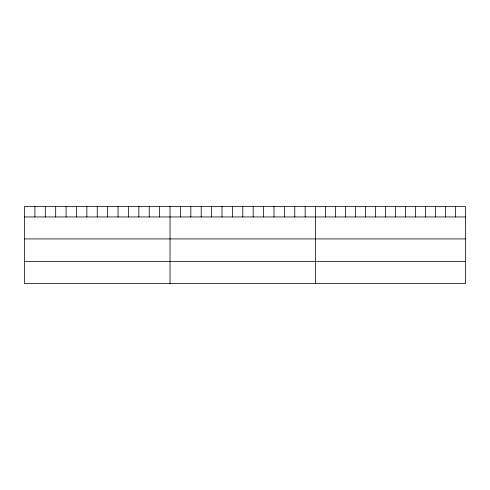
<?xml version="1.0" encoding="UTF-8"?>
<svg xmlns="http://www.w3.org/2000/svg" width="490" height="490" viewBox="0 0 490 490"><rect width="100%" height="100%" fill="white"/><g stroke="black" fill="none" stroke-linecap="round" stroke-linejoin="round"><path stroke-width="0.73" d="M465.5 216.948L465.5 283.52L24.5 283.52L24.5 206.48L465.5 206.48L465.5 216.948L24.5 216.948M24.5 238.918L465.5 238.918M24.5 261.55L465.5 261.55M455.504 206.48L455.504 216.948M445.508 206.48L445.508 216.948M435.512 206.48L435.512 216.948M425.516 206.48L425.516 216.948M415.52 206.48L415.52 216.948M405.524 206.48L405.524 216.948M395.528 206.48L395.528 216.948M385.532 206.48L385.532 216.948M375.536 206.48L375.536 216.948M365.54 206.48L365.54 216.948M355.544 206.48L355.544 216.948M345.548 206.48L345.548 216.948M335.552 206.48L335.552 216.948M325.556 206.48L325.556 216.948M315.56 206.48L315.56 283.52M305.166 206.48L305.166 216.948M294.772 206.48L294.772 216.948M284.378 206.48L284.378 216.948M273.977 206.48L273.977 216.948M263.583 206.48L263.583 216.948M253.189 206.48L253.189 216.948M242.795 206.48L242.795 216.948M232.401 206.48L232.401 216.948M222.007 206.48L222.007 216.948M211.613 206.48L211.613 216.948M201.212 206.48L201.212 216.948M190.818 206.48L190.818 216.948M180.424 206.48L180.424 216.948M170.03 206.48L170.03 283.52M159.636 206.48L159.636 216.948M149.242 206.48L149.242 216.948M138.848 206.48L138.848 216.948M128.447 206.48L128.447 216.948M118.053 206.48L118.053 216.948M107.659 206.48L107.659 216.948M97.265 206.48L97.265 216.948M86.871 206.48L86.871 216.948M76.477 206.48L76.477 216.948M66.083 206.48L66.083 216.948M55.682 206.48L55.682 216.948M45.288 206.48L45.288 216.948M34.894 206.48L34.894 216.948"/></g></svg>
